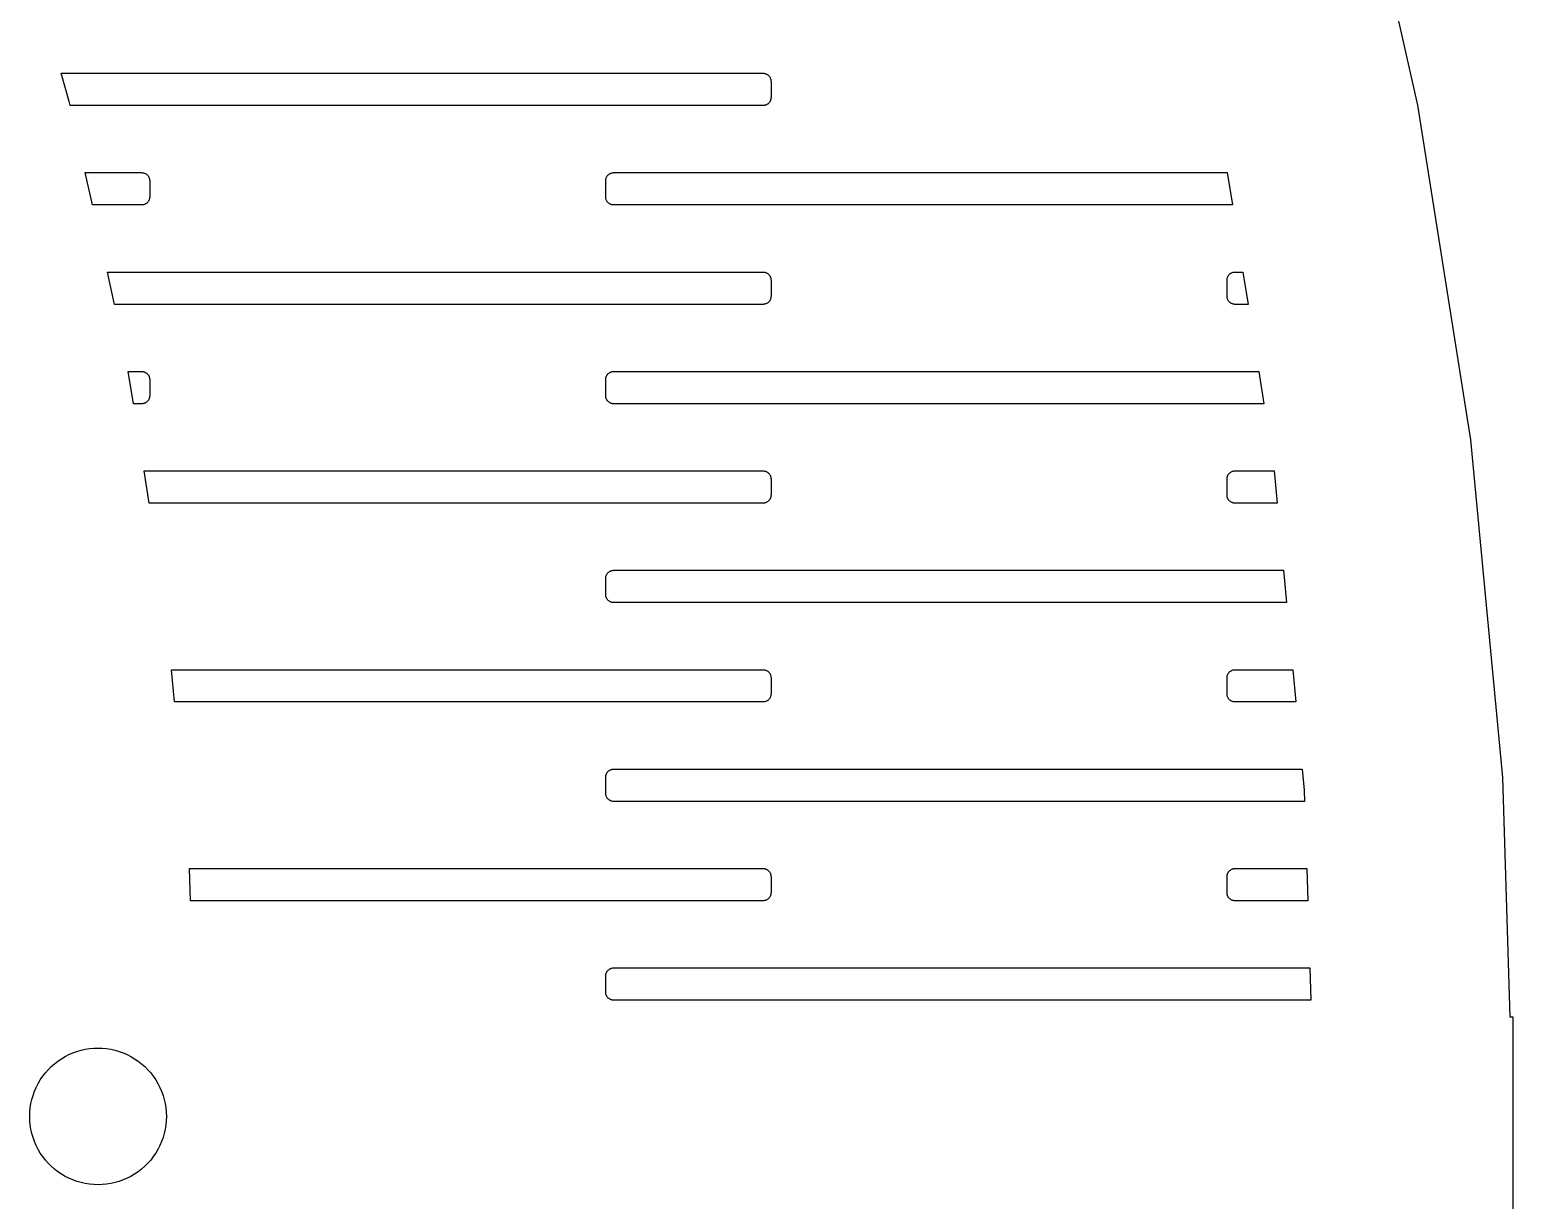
# Model space of a CAD drawing. Header units: metres. Extents: x -217 to 217, y -217 to 217.
# Drawn here: x 157.5 to 217.2, y -3.4 to 43.7 of the extents above; entities that cross this region are included whole.
import ezdxf

# ---------------------------------------------------------------- set-up
doc = ezdxf.new("R2010")
doc.units = ezdxf.units.M

msp = doc.modelspace()

# ---------------------------------------------------------------- linework, layer by layer
for p, q in [((213.35, 40.6987), (210.374, 54.0147)), ((159.088, 40.8468), (158.759, 41.9778)), ((158.759, 41.9778), (187.003, 41.9778)), ((187.003, 41.9778), (187.023, 41.9772)), ((187.023, 41.9772), (187.044, 41.9752)), ((187.044, 41.9752), (187.064, 41.972)), ((187.064, 41.972), (187.084, 41.9676)), ((187.084, 41.9676), (187.103, 41.9619)), ((187.103, 41.9619), (187.122, 41.955)), ((187.122, 41.955), (187.141, 41.9469)), ((187.141, 41.9469), (187.159, 41.9376)), ((187.159, 41.9376), (187.177, 41.9272)), ((187.177, 41.9272), (187.194, 41.9157)), ((187.194, 41.9157), (187.21, 41.9032)), ((187.21, 41.9032), (187.225, 41.8897)), ((187.225, 41.8897), (187.24, 41.8753)), ((187.24, 41.8753), (187.253, 41.86)), ((187.253, 41.86), (187.266, 41.8438)), ((187.266, 41.8438), (187.277, 41.8269)), ((187.277, 41.8269), (187.288, 41.8094)), ((187.288, 41.8094), (187.297, 41.7912)), ((187.297, 41.7912), (187.305, 41.7724)), ((187.305, 41.7724), (187.312, 41.7532)), ((187.312, 41.7532), (187.318, 41.7336)), ((187.318, 41.7336), (187.322, 41.7137)), ((187.322, 41.7137), (187.325, 41.6935)), ((187.325, 41.6935), (187.327, 41.6732)), ((187.327, 41.6732), (187.328, 41.6528)), ((187.328, 41.6528), (187.328, 41.0028)), ((159.126, 40.6778), (159.088, 40.8468)), ((187.003, 40.6778), (159.126, 40.6778)), ((187.023, 40.6784), (187.003, 40.6778)), ((187.044, 40.6804), (187.023, 40.6784)), ((187.064, 40.6835), (187.044, 40.6804)), ((187.084, 40.688), (187.064, 40.6835)), ((187.103, 40.6937), (187.084, 40.688)), ((187.122, 40.7006), (187.103, 40.6937)), ((187.141, 40.7087), (187.122, 40.7006)), ((187.159, 40.718), (187.141, 40.7087)), ((187.177, 40.7284), (187.159, 40.718)), ((187.194, 40.7399), (187.177, 40.7284)), ((187.21, 40.7524), (187.194, 40.7399)), ((187.225, 40.7659), (187.21, 40.7524)), ((187.24, 40.7803), (187.225, 40.7659)), ((187.253, 40.7956), (187.24, 40.7803)), ((187.266, 40.8118), (187.253, 40.7956)), ((187.277, 40.8286), (187.266, 40.8118)), ((187.288, 40.8462), (187.277, 40.8286)), ((187.297, 40.8644), (187.288, 40.8462)), ((187.305, 40.8831), (187.297, 40.8644)), ((187.312, 40.9024), (187.305, 40.8831)), ((187.318, 40.922), (187.312, 40.9024)), ((187.322, 40.9419), (187.318, 40.922)), ((187.325, 40.9621), (187.322, 40.9419)), ((187.327, 40.9824), (187.325, 40.9621)), ((187.328, 41.0028), (187.327, 40.9824)), ((215.485, 27.222), (213.35, 40.6987)), ((160.02, 36.6778), (159.729, 37.9778)), ((159.729, 37.9778), (162.003, 37.9778)), ((162.003, 37.9778), (162.023, 37.9772)), ((162.023, 37.9772), (162.044, 37.9752)), ((162.044, 37.9752), (162.064, 37.972)), ((162.064, 37.972), (162.084, 37.9676)), ((162.084, 37.9676), (162.103, 37.9619)), ((162.103, 37.9619), (162.122, 37.955)), ((162.122, 37.955), (162.141, 37.9469)), ((162.141, 37.9469), (162.159, 37.9376)), ((162.159, 37.9376), (162.177, 37.9272)), ((162.177, 37.9272), (162.194, 37.9157)), ((162.194, 37.9157), (162.21, 37.9032)), ((162.21, 37.9032), (162.225, 37.8897)), ((162.225, 37.8897), (162.24, 37.8753)), ((162.24, 37.8753), (162.253, 37.86)), ((162.253, 37.86), (162.266, 37.8438)), ((162.266, 37.8438), (162.277, 37.8269)), ((162.277, 37.8269), (162.288, 37.8094)), ((162.288, 37.8094), (162.297, 37.7912)), ((162.297, 37.7912), (162.305, 37.7724)), ((162.305, 37.7724), (162.312, 37.7532)), ((162.312, 37.7532), (162.318, 37.7336)), ((162.318, 37.7336), (162.322, 37.7137)), ((162.322, 37.7137), (162.325, 37.6935)), ((162.325, 37.6935), (162.327, 37.6732)), ((162.327, 37.6732), (162.328, 37.6528)), ((162.328, 37.6528), (162.328, 37.0028)), ((180.678, 37.6732), (180.68, 37.6935)), ((180.678, 37.6528), (180.678, 37.6732)), ((180.678, 37.0028), (180.678, 37.6528)), ((180.68, 37.6935), (180.684, 37.7137)), ((180.684, 37.7137), (180.688, 37.7336)), ((180.688, 37.7336), (180.694, 37.7532)), ((180.694, 37.7532), (180.701, 37.7724)), ((180.701, 37.7724), (180.709, 37.7912)), ((180.709, 37.7912), (180.718, 37.8094)), ((180.718, 37.8094), (180.728, 37.8269)), ((180.728, 37.8269), (180.74, 37.8438)), ((180.74, 37.8438), (180.752, 37.86)), ((180.752, 37.86), (180.766, 37.8753)), ((180.766, 37.8753), (180.78, 37.8897)), ((180.78, 37.8897), (180.796, 37.9032)), ((180.796, 37.9032), (180.812, 37.9157)), ((180.812, 37.9157), (180.829, 37.9272)), ((180.829, 37.9272), (180.846, 37.9376)), ((180.846, 37.9376), (180.864, 37.9469)), ((180.864, 37.9469), (180.883, 37.955)), ((180.883, 37.955), (180.902, 37.9619)), ((180.902, 37.9619), (180.922, 37.9676)), ((180.922, 37.9676), (180.942, 37.972)), ((180.942, 37.972), (180.962, 37.9752)), ((180.962, 37.9752), (180.982, 37.9772)), ((180.982, 37.9772), (181.003, 37.9778)), ((181.003, 37.9778), (205.685, 37.9778)), ((205.685, 37.9778), (205.891, 36.6778)), ((162.003, 36.6778), (160.02, 36.6778)), ((162.023, 36.6784), (162.003, 36.6778)), ((162.044, 36.6804), (162.023, 36.6784)), ((162.064, 36.6835), (162.044, 36.6804)), ((162.084, 36.688), (162.064, 36.6835)), ((162.103, 36.6937), (162.084, 36.688)), ((162.122, 36.7006), (162.103, 36.6937)), ((162.141, 36.7087), (162.122, 36.7006)), ((162.159, 36.718), (162.141, 36.7087)), ((162.177, 36.7284), (162.159, 36.718)), ((162.194, 36.7399), (162.177, 36.7284)), ((162.21, 36.7524), (162.194, 36.7399)), ((162.225, 36.7659), (162.21, 36.7524)), ((162.24, 36.7803), (162.225, 36.7659)), ((162.253, 36.7956), (162.24, 36.7803)), ((162.266, 36.8118), (162.253, 36.7956)), ((162.277, 36.8286), (162.266, 36.8118)), ((162.288, 36.8462), (162.277, 36.8286)), ((162.297, 36.8644), (162.288, 36.8462)), ((162.305, 36.8831), (162.297, 36.8644)), ((162.312, 36.9024), (162.305, 36.8831)), ((162.318, 36.922), (162.312, 36.9024)), ((162.322, 36.9419), (162.318, 36.922)), ((162.325, 36.9621), (162.322, 36.9419)), ((162.327, 36.9824), (162.325, 36.9621)), ((162.328, 37.0028), (162.327, 36.9824)), ((180.678, 36.9824), (180.678, 37.0028)), ((180.68, 36.9621), (180.678, 36.9824)), ((180.684, 36.9419), (180.68, 36.9621)), ((180.688, 36.922), (180.684, 36.9419)), ((180.694, 36.9024), (180.688, 36.922)), ((180.701, 36.8831), (180.694, 36.9024)), ((180.709, 36.8644), (180.701, 36.8831)), ((180.718, 36.8462), (180.709, 36.8644)), ((180.728, 36.8286), (180.718, 36.8462)), ((180.74, 36.8118), (180.728, 36.8286)), ((180.752, 36.7956), (180.74, 36.8118)), ((180.766, 36.7803), (180.752, 36.7956)), ((180.78, 36.7659), (180.766, 36.7803)), ((180.796, 36.7524), (180.78, 36.7659)), ((180.812, 36.7399), (180.796, 36.7524)), ((180.829, 36.7284), (180.812, 36.7399)), ((180.846, 36.718), (180.829, 36.7284)), ((180.864, 36.7087), (180.846, 36.718)), ((180.883, 36.7006), (180.864, 36.7087)), ((180.902, 36.6937), (180.883, 36.7006)), ((180.922, 36.688), (180.902, 36.6937)), ((180.942, 36.6835), (180.922, 36.688)), ((180.962, 36.6804), (180.942, 36.6835)), ((180.982, 36.6784), (180.962, 36.6804)), ((181.003, 36.6778), (180.982, 36.6784)), ((205.891, 36.6778), (181.003, 36.6778)), ((160.914, 32.6778), (160.623, 33.9778)), ((160.623, 33.9778), (187.003, 33.9778)), ((187.003, 33.9778), (187.023, 33.9772)), ((187.023, 33.9772), (187.044, 33.9752)), ((187.044, 33.9752), (187.064, 33.972)), ((187.064, 33.972), (187.084, 33.9676)), ((187.084, 33.9676), (187.103, 33.9619)), ((187.103, 33.9619), (187.122, 33.955)), ((187.122, 33.955), (187.141, 33.9469)), ((187.141, 33.9469), (187.159, 33.9376)), ((187.159, 33.9376), (187.177, 33.9272)), ((187.177, 33.9272), (187.194, 33.9157)), ((187.194, 33.9157), (187.21, 33.9032)), ((187.21, 33.9032), (187.225, 33.8897)), ((187.225, 33.8897), (187.24, 33.8753)), ((187.24, 33.8753), (187.253, 33.86)), ((187.253, 33.86), (187.266, 33.8438)), ((187.266, 33.8438), (187.277, 33.8269)), ((187.277, 33.8269), (187.288, 33.8094)), ((187.288, 33.8094), (187.297, 33.7912)), ((187.297, 33.7912), (187.305, 33.7724)), ((187.305, 33.7724), (187.312, 33.7532)), ((187.312, 33.7532), (187.318, 33.7336)), ((187.318, 33.7336), (187.322, 33.7137)), ((187.322, 33.7137), (187.325, 33.6935)), ((187.325, 33.6935), (187.327, 33.6732)), ((187.327, 33.6732), (187.328, 33.6528)), ((187.328, 33.6528), (187.328, 33.0028)), ((205.678, 33.6732), (205.68, 33.6935)), ((205.678, 33.6528), (205.678, 33.6732)), ((205.678, 33.0028), (205.678, 33.6528)), ((205.68, 33.6935), (205.684, 33.7137)), ((205.684, 33.7137), (205.688, 33.7336)), ((205.688, 33.7336), (205.694, 33.7532)), ((205.694, 33.7532), (205.701, 33.7724)), ((205.701, 33.7724), (205.709, 33.7912)), ((205.709, 33.7912), (205.718, 33.8094)), ((205.718, 33.8094), (205.728, 33.8269)), ((205.728, 33.8269), (205.74, 33.8438)), ((205.74, 33.8438), (205.752, 33.86)), ((205.752, 33.86), (205.766, 33.8753)), ((205.766, 33.8753), (205.78, 33.8897)), ((205.78, 33.8897), (205.796, 33.9032)), ((205.796, 33.9032), (205.812, 33.9157)), ((205.812, 33.9157), (205.829, 33.9272)), ((205.829, 33.9272), (205.846, 33.9376)), ((205.846, 33.9376), (205.864, 33.9469)), ((205.864, 33.9469), (205.883, 33.955)), ((205.883, 33.955), (205.902, 33.9619)), ((205.902, 33.9619), (205.922, 33.9676)), ((205.922, 33.9676), (205.942, 33.972)), ((205.942, 33.972), (205.962, 33.9752)), ((205.962, 33.9752), (205.982, 33.9772)), ((205.982, 33.9772), (206.003, 33.9778)), ((206.003, 33.9778), (206.319, 33.9778)), ((206.319, 33.9778), (206.525, 32.6778)), ((187.288, 32.8462), (187.277, 32.8286)), ((187.297, 32.8644), (187.288, 32.8462)), ((187.305, 32.8831), (187.297, 32.8644)), ((187.312, 32.9024), (187.305, 32.8831)), ((187.318, 32.922), (187.312, 32.9024)), ((187.322, 32.9419), (187.318, 32.922)), ((187.325, 32.9621), (187.322, 32.9419)), ((187.327, 32.9824), (187.325, 32.9621)), ((187.328, 33.0028), (187.327, 32.9824)), ((205.678, 32.9824), (205.678, 33.0028)), ((205.68, 32.9621), (205.678, 32.9824)), ((205.684, 32.9419), (205.68, 32.9621)), ((205.688, 32.922), (205.684, 32.9419)), ((205.694, 32.9024), (205.688, 32.922)), ((205.701, 32.8831), (205.694, 32.9024)), ((205.709, 32.8644), (205.701, 32.8831)), ((205.718, 32.8462), (205.709, 32.8644)), ((205.728, 32.8286), (205.718, 32.8462)), ((187.003, 32.6778), (160.914, 32.6778)), ((187.023, 32.6784), (187.003, 32.6778)), ((187.044, 32.6804), (187.023, 32.6784)), ((187.064, 32.6835), (187.044, 32.6804)), ((187.084, 32.688), (187.064, 32.6835)), ((187.103, 32.6937), (187.084, 32.688)), ((187.122, 32.7006), (187.103, 32.6937)), ((187.141, 32.7087), (187.122, 32.7006)), ((187.159, 32.718), (187.141, 32.7087)), ((187.177, 32.7284), (187.159, 32.718)), ((187.194, 32.7399), (187.177, 32.7284)), ((187.21, 32.7524), (187.194, 32.7399)), ((187.225, 32.7659), (187.21, 32.7524)), ((187.24, 32.7803), (187.225, 32.7659)), ((187.253, 32.7956), (187.24, 32.7803)), ((187.266, 32.8118), (187.253, 32.7956)), ((187.277, 32.8286), (187.266, 32.8118)), ((205.74, 32.8118), (205.728, 32.8286)), ((205.752, 32.7956), (205.74, 32.8118)), ((205.766, 32.7803), (205.752, 32.7956)), ((205.78, 32.7659), (205.766, 32.7803)), ((205.796, 32.7524), (205.78, 32.7659)), ((205.812, 32.7399), (205.796, 32.7524)), ((205.829, 32.7284), (205.812, 32.7399)), ((205.846, 32.718), (205.829, 32.7284)), ((205.864, 32.7087), (205.846, 32.718)), ((205.883, 32.7006), (205.864, 32.7087)), ((205.902, 32.6937), (205.883, 32.7006)), ((205.922, 32.688), (205.902, 32.6937)), ((205.942, 32.6835), (205.922, 32.688)), ((205.962, 32.6804), (205.942, 32.6835)), ((205.982, 32.6784), (205.962, 32.6804)), ((206.003, 32.6778), (205.982, 32.6784)), ((206.525, 32.6778), (206.003, 32.6778)), ((161.671, 28.6778), (161.465, 29.9778)), ((161.465, 29.9778), (162.003, 29.9778)), ((162.003, 29.9778), (162.023, 29.9771)), ((162.023, 29.9771), (162.044, 29.9752)), ((162.044, 29.9752), (162.064, 29.972)), ((162.064, 29.972), (162.084, 29.9676)), ((162.084, 29.9676), (162.103, 29.9619)), ((162.103, 29.9619), (162.122, 29.955)), ((162.122, 29.955), (162.141, 29.9469)), ((162.141, 29.9469), (162.159, 29.9376)), ((162.159, 29.9376), (162.177, 29.9272)), ((162.177, 29.9272), (162.194, 29.9157)), ((162.194, 29.9157), (162.21, 29.9032)), ((162.21, 29.9032), (162.225, 29.8897)), ((162.225, 29.8897), (162.24, 29.8753)), ((162.24, 29.8753), (162.253, 29.86)), ((162.253, 29.86), (162.266, 29.8438)), ((180.74, 29.8438), (180.752, 29.86)), ((180.752, 29.86), (180.766, 29.8753)), ((180.766, 29.8753), (180.78, 29.8897)), ((180.78, 29.8897), (180.796, 29.9032)), ((180.796, 29.9032), (180.812, 29.9157)), ((180.812, 29.9157), (180.829, 29.9272)), ((180.829, 29.9272), (180.846, 29.9376)), ((180.846, 29.9376), (180.864, 29.9469)), ((180.864, 29.9469), (180.883, 29.955)), ((180.883, 29.955), (180.902, 29.9619)), ((180.902, 29.9619), (180.922, 29.9676)), ((180.922, 29.9676), (180.942, 29.972)), ((180.942, 29.972), (180.962, 29.9752)), ((180.962, 29.9752), (180.982, 29.9771)), ((180.982, 29.9771), (181.003, 29.9778)), ((181.003, 29.9778), (206.952, 29.9778)), ((206.952, 29.9778), (207.158, 28.6778)), ((162.266, 29.8438), (162.277, 29.8269)), ((162.277, 29.8269), (162.288, 29.8094)), ((162.288, 29.8094), (162.297, 29.7912)), ((162.297, 29.7912), (162.305, 29.7724)), ((162.305, 29.7724), (162.312, 29.7532)), ((162.312, 29.7532), (162.318, 29.7336)), ((162.318, 29.7336), (162.322, 29.7137)), ((162.322, 29.7137), (162.325, 29.6935)), ((162.325, 29.6935), (162.327, 29.6732)), ((162.327, 29.6732), (162.328, 29.6528)), ((162.328, 29.6528), (162.328, 29.0028)), ((180.678, 29.6732), (180.68, 29.6935)), ((180.678, 29.6528), (180.678, 29.6732)), ((180.678, 29.0028), (180.678, 29.6528)), ((180.68, 29.6935), (180.684, 29.7137)), ((180.684, 29.7137), (180.688, 29.7336)), ((180.688, 29.7336), (180.694, 29.7532)), ((180.694, 29.7532), (180.701, 29.7724)), ((180.701, 29.7724), (180.709, 29.7912)), ((180.709, 29.7912), (180.718, 29.8094)), ((180.718, 29.8094), (180.728, 29.8269)), ((180.728, 29.8269), (180.74, 29.8438)), ((162.003, 28.6778), (161.671, 28.6778)), ((162.023, 28.6784), (162.003, 28.6778)), ((162.044, 28.6804), (162.023, 28.6784)), ((162.064, 28.6835), (162.044, 28.6804)), ((162.084, 28.688), (162.064, 28.6835)), ((162.103, 28.6937), (162.084, 28.688)), ((162.122, 28.7006), (162.103, 28.6937)), ((162.141, 28.7087), (162.122, 28.7006)), ((162.159, 28.718), (162.141, 28.7087)), ((162.177, 28.7284), (162.159, 28.718)), ((162.194, 28.7399), (162.177, 28.7284)), ((162.21, 28.7524), (162.194, 28.7399)), ((162.225, 28.7659), (162.21, 28.7524)), ((162.24, 28.7803), (162.225, 28.7659)), ((162.253, 28.7956), (162.24, 28.7803)), ((162.266, 28.8118), (162.253, 28.7956)), ((162.277, 28.8286), (162.266, 28.8118)), ((162.288, 28.8462), (162.277, 28.8286)), ((162.297, 28.8644), (162.288, 28.8462)), ((162.305, 28.8831), (162.297, 28.8644)), ((162.312, 28.9024), (162.305, 28.8831)), ((162.318, 28.922), (162.312, 28.9024)), ((162.322, 28.9419), (162.318, 28.922)), ((162.325, 28.9621), (162.322, 28.9419)), ((162.327, 28.9824), (162.325, 28.9621)), ((162.328, 29.0028), (162.327, 28.9824)), ((180.678, 28.9824), (180.678, 29.0028)), ((180.68, 28.9621), (180.678, 28.9824)), ((180.684, 28.9419), (180.68, 28.9621)), ((180.688, 28.922), (180.684, 28.9419)), ((180.694, 28.9024), (180.688, 28.922)), ((180.701, 28.8831), (180.694, 28.9024)), ((180.709, 28.8644), (180.701, 28.8831)), ((180.718, 28.8462), (180.709, 28.8644)), ((180.728, 28.8286), (180.718, 28.8462)), ((180.74, 28.8118), (180.728, 28.8286)), ((180.752, 28.7956), (180.74, 28.8118)), ((180.766, 28.7803), (180.752, 28.7956)), ((180.78, 28.7659), (180.766, 28.7803)), ((180.796, 28.7524), (180.78, 28.7659)), ((180.812, 28.7399), (180.796, 28.7524)), ((180.829, 28.7284), (180.812, 28.7399)), ((180.846, 28.718), (180.829, 28.7284)), ((180.864, 28.7087), (180.846, 28.718)), ((180.883, 28.7006), (180.864, 28.7087)), ((180.902, 28.6937), (180.883, 28.7006)), ((180.922, 28.688), (180.902, 28.6937)), ((180.942, 28.6835), (180.922, 28.688)), ((180.962, 28.6804), (180.942, 28.6835)), ((180.982, 28.6784), (180.962, 28.6804)), ((181.003, 28.6778), (180.982, 28.6784)), ((207.158, 28.6778), (181.003, 28.6778)), ((216.769, 13.6379), (215.485, 27.222)), ((162.305, 24.6778), (162.099, 25.9778)), ((162.099, 25.9778), (187.003, 25.9778)), ((187.003, 25.9778), (187.023, 25.9771)), ((187.023, 25.9771), (187.044, 25.9752)), ((187.044, 25.9752), (187.064, 25.972)), ((187.064, 25.972), (187.084, 25.9676)), ((187.084, 25.9676), (187.103, 25.9619)), ((187.103, 25.9619), (187.122, 25.955)), ((187.122, 25.955), (187.141, 25.9469)), ((187.141, 25.9469), (187.159, 25.9376)), ((187.159, 25.9376), (187.177, 25.9272)), ((187.177, 25.9272), (187.194, 25.9157)), ((187.194, 25.9157), (187.21, 25.9032)), ((187.21, 25.9032), (187.225, 25.8897)), ((187.225, 25.8897), (187.24, 25.8753)), ((187.24, 25.8753), (187.253, 25.86)), ((187.253, 25.86), (187.266, 25.8438)), ((187.266, 25.8438), (187.277, 25.8269)), ((187.277, 25.8269), (187.288, 25.8094)), ((187.288, 25.8094), (187.297, 25.7912)), ((187.297, 25.7912), (187.305, 25.7724)), ((187.305, 25.7724), (187.312, 25.7532)), ((187.312, 25.7532), (187.318, 25.7336)), ((187.318, 25.7336), (187.322, 25.7137)), ((187.322, 25.7137), (187.325, 25.6935)), ((187.325, 25.6935), (187.327, 25.6732)), ((187.327, 25.6732), (187.328, 25.6528)), ((205.678, 25.6732), (205.68, 25.6935)), ((205.678, 25.6528), (205.678, 25.6732)), ((205.68, 25.6935), (205.684, 25.7137)), ((205.684, 25.7137), (205.688, 25.7336)), ((205.688, 25.7336), (205.694, 25.7532)), ((205.694, 25.7532), (205.701, 25.7724)), ((205.701, 25.7724), (205.709, 25.7912)), ((205.709, 25.7912), (205.718, 25.8094)), ((205.718, 25.8094), (205.728, 25.8269)), ((205.728, 25.8269), (205.74, 25.8438)), ((205.74, 25.8438), (205.752, 25.86)), ((205.752, 25.86), (205.766, 25.8753)), ((205.766, 25.8753), (205.78, 25.8897)), ((205.78, 25.8897), (205.796, 25.9032)), ((205.796, 25.9032), (205.812, 25.9157)), ((205.812, 25.9157), (205.829, 25.9272)), ((205.829, 25.9272), (205.846, 25.9376)), ((205.846, 25.9376), (205.864, 25.9469)), ((205.864, 25.9469), (205.883, 25.955)), ((205.883, 25.955), (205.902, 25.9619)), ((205.902, 25.9619), (205.922, 25.9676)), ((205.922, 25.9676), (205.942, 25.972)), ((205.942, 25.972), (205.962, 25.9752)), ((205.962, 25.9752), (205.982, 25.9771)), ((205.982, 25.9771), (206.003, 25.9778)), ((206.003, 25.9778), (207.57, 25.9778)), ((207.57, 25.9778), (207.693, 24.6778)), ((187.328, 25.6528), (187.328, 25.0028)), ((205.678, 25.0028), (205.678, 25.6528)), ((187.003, 24.6778), (162.305, 24.6778)), ((187.023, 24.6784), (187.003, 24.6778)), ((187.044, 24.6804), (187.023, 24.6784)), ((187.064, 24.6835), (187.044, 24.6804)), ((187.084, 24.688), (187.064, 24.6835)), ((187.103, 24.6937), (187.084, 24.688)), ((187.122, 24.7006), (187.103, 24.6937)), ((187.141, 24.7087), (187.122, 24.7006)), ((187.159, 24.718), (187.141, 24.7087)), ((187.177, 24.7284), (187.159, 24.718)), ((187.194, 24.7399), (187.177, 24.7284)), ((187.21, 24.7524), (187.194, 24.7399)), ((187.225, 24.7659), (187.21, 24.7524)), ((187.24, 24.7803), (187.225, 24.7659)), ((187.253, 24.7956), (187.24, 24.7803)), ((187.266, 24.8118), (187.253, 24.7956)), ((187.277, 24.8286), (187.266, 24.8118)), ((187.288, 24.8462), (187.277, 24.8286)), ((187.297, 24.8644), (187.288, 24.8462)), ((187.305, 24.8831), (187.297, 24.8644)), ((187.312, 24.9024), (187.305, 24.8831)), ((187.318, 24.922), (187.312, 24.9024)), ((187.322, 24.9419), (187.318, 24.922)), ((187.325, 24.9621), (187.322, 24.9419)), ((187.327, 24.9824), (187.325, 24.9621)), ((187.328, 25.0028), (187.327, 24.9824)), ((205.678, 24.9824), (205.678, 25.0028)), ((205.68, 24.9621), (205.678, 24.9824)), ((205.684, 24.9419), (205.68, 24.9621)), ((205.688, 24.922), (205.684, 24.9419)), ((205.694, 24.9024), (205.688, 24.922)), ((205.701, 24.8831), (205.694, 24.9024)), ((205.709, 24.8644), (205.701, 24.8831)), ((205.718, 24.8462), (205.709, 24.8644)), ((205.728, 24.8286), (205.718, 24.8462)), ((205.74, 24.8118), (205.728, 24.8286)), ((205.752, 24.7956), (205.74, 24.8118)), ((205.766, 24.7803), (205.752, 24.7956)), ((205.78, 24.7659), (205.766, 24.7803)), ((205.796, 24.7524), (205.78, 24.7659)), ((205.812, 24.7399), (205.796, 24.7524)), ((205.829, 24.7284), (205.812, 24.7399)), ((205.846, 24.718), (205.829, 24.7284)), ((205.864, 24.7087), (205.846, 24.718)), ((205.883, 24.7006), (205.864, 24.7087)), ((205.902, 24.6937), (205.883, 24.7006)), ((205.922, 24.688), (205.902, 24.6937)), ((205.942, 24.6835), (205.922, 24.688)), ((205.962, 24.6804), (205.942, 24.6835)), ((205.982, 24.6784), (205.962, 24.6804)), ((206.003, 24.6778), (205.982, 24.6784)), ((207.693, 24.6778), (206.003, 24.6778)), ((180.678, 21.6732), (180.68, 21.6935)), ((180.678, 21.6528), (180.678, 21.6732)), ((180.678, 21.0028), (180.678, 21.6528)), ((180.68, 21.6935), (180.684, 21.7137)), ((180.684, 21.7137), (180.688, 21.7336)), ((180.688, 21.7336), (180.694, 21.7532)), ((180.694, 21.7532), (180.701, 21.7724)), ((180.701, 21.7724), (180.709, 21.7912)), ((180.709, 21.7912), (180.718, 21.8094)), ((180.718, 21.8094), (180.728, 21.8269)), ((180.728, 21.8269), (180.74, 21.8438)), ((180.74, 21.8438), (180.752, 21.86)), ((180.752, 21.86), (180.766, 21.8753)), ((180.766, 21.8753), (180.78, 21.8897)), ((180.78, 21.8897), (180.796, 21.9032)), ((180.796, 21.9032), (180.812, 21.9157)), ((180.812, 21.9157), (180.829, 21.9272)), ((180.829, 21.9272), (180.846, 21.9376)), ((180.846, 21.9376), (180.864, 21.9469)), ((180.864, 21.9469), (180.883, 21.955)), ((180.883, 21.955), (180.902, 21.9619)), ((180.902, 21.9619), (180.922, 21.9676)), ((180.922, 21.9676), (180.942, 21.972)), ((180.942, 21.972), (180.962, 21.9752)), ((180.962, 21.9752), (180.982, 21.9771)), ((180.982, 21.9771), (181.003, 21.9778)), ((181.003, 21.9778), (207.949, 21.9778)), ((207.949, 21.9778), (208.071, 20.6778)), ((180.678, 20.9824), (180.678, 21.0028)), ((180.68, 20.9621), (180.678, 20.9824)), ((180.684, 20.9419), (180.68, 20.9621)), ((180.688, 20.922), (180.684, 20.9419)), ((180.694, 20.9024), (180.688, 20.922)), ((180.701, 20.8831), (180.694, 20.9024)), ((180.709, 20.8644), (180.701, 20.8831)), ((180.718, 20.8462), (180.709, 20.8644)), ((180.728, 20.8286), (180.718, 20.8462)), ((180.74, 20.8118), (180.728, 20.8286)), ((180.752, 20.7956), (180.74, 20.8118)), ((180.766, 20.7803), (180.752, 20.7956)), ((180.78, 20.7659), (180.766, 20.7803)), ((180.796, 20.7524), (180.78, 20.7659)), ((180.812, 20.7399), (180.796, 20.7524)), ((180.829, 20.7284), (180.812, 20.7399)), ((180.846, 20.718), (180.829, 20.7284)), ((180.864, 20.7087), (180.846, 20.718)), ((180.883, 20.7006), (180.864, 20.7087)), ((180.902, 20.6937), (180.883, 20.7006)), ((180.922, 20.688), (180.902, 20.6937)), ((180.942, 20.6835), (180.922, 20.688)), ((180.962, 20.6804), (180.942, 20.6835)), ((180.982, 20.6784), (180.962, 20.6804)), ((181.003, 20.6778), (180.982, 20.6784)), ((208.071, 20.6778), (181.003, 20.6778)), ((163.322, 16.6778), (163.199, 17.9778)), ((163.199, 17.9778), (187.003, 17.9778)), ((187.003, 17.9778), (187.023, 17.9771)), ((187.023, 17.9771), (187.044, 17.9752)), ((187.044, 17.9752), (187.064, 17.972)), ((187.064, 17.972), (187.084, 17.9676)), ((187.084, 17.9676), (187.103, 17.9619)), ((187.103, 17.9619), (187.122, 17.955)), ((187.122, 17.955), (187.141, 17.9469)), ((187.141, 17.9469), (187.159, 17.9376)), ((187.159, 17.9376), (187.177, 17.9272)), ((187.177, 17.9272), (187.194, 17.9157)), ((187.194, 17.9157), (187.21, 17.9032)), ((205.796, 17.9032), (205.812, 17.9157)), ((205.812, 17.9157), (205.829, 17.9272)), ((205.829, 17.9272), (205.846, 17.9376)), ((205.846, 17.9376), (205.864, 17.9469)), ((205.864, 17.9469), (205.883, 17.955)), ((205.883, 17.955), (205.902, 17.9619)), ((205.902, 17.9619), (205.922, 17.9676)), ((205.922, 17.9676), (205.942, 17.972)), ((205.942, 17.972), (205.962, 17.9752)), ((205.962, 17.9752), (205.982, 17.9771)), ((205.982, 17.9771), (206.003, 17.9778)), ((206.003, 17.9778), (208.327, 17.9778)), ((208.327, 17.9778), (208.45, 16.6778)), ((187.21, 17.9032), (187.225, 17.8897)), ((187.225, 17.8897), (187.24, 17.8753)), ((187.24, 17.8753), (187.253, 17.86)), ((187.253, 17.86), (187.266, 17.8438)), ((187.266, 17.8438), (187.277, 17.8269)), ((187.277, 17.8269), (187.288, 17.8094)), ((187.288, 17.8094), (187.297, 17.7912)), ((187.297, 17.7912), (187.305, 17.7724)), ((187.305, 17.7724), (187.312, 17.7532)), ((187.312, 17.7532), (187.318, 17.7336)), ((187.318, 17.7336), (187.322, 17.7137)), ((187.322, 17.7137), (187.325, 17.6935)), ((187.325, 17.6935), (187.327, 17.6732)), ((187.327, 17.6732), (187.328, 17.6528)), ((187.328, 17.6528), (187.328, 17.0028)), ((205.678, 17.6732), (205.68, 17.6935)), ((205.678, 17.6528), (205.678, 17.6732)), ((205.678, 17.0028), (205.678, 17.6528)), ((205.68, 17.6935), (205.684, 17.7137)), ((205.684, 17.7137), (205.688, 17.7336)), ((205.688, 17.7336), (205.694, 17.7532)), ((205.694, 17.7532), (205.701, 17.7724)), ((205.701, 17.7724), (205.709, 17.7912)), ((205.709, 17.7912), (205.718, 17.8094)), ((205.718, 17.8094), (205.728, 17.8269)), ((205.728, 17.8269), (205.74, 17.8438)), ((205.74, 17.8438), (205.752, 17.86)), ((205.752, 17.86), (205.766, 17.8753)), ((205.766, 17.8753), (205.78, 17.8897)), ((205.78, 17.8897), (205.796, 17.9032)), ((187.159, 16.718), (187.141, 16.7087)), ((187.177, 16.7284), (187.159, 16.718)), ((187.194, 16.7399), (187.177, 16.7284)), ((187.21, 16.7524), (187.194, 16.7399)), ((187.225, 16.7659), (187.21, 16.7524)), ((187.24, 16.7803), (187.225, 16.7659)), ((187.253, 16.7956), (187.24, 16.7803)), ((187.266, 16.8118), (187.253, 16.7956)), ((187.277, 16.8286), (187.266, 16.8118)), ((187.288, 16.8462), (187.277, 16.8286)), ((187.297, 16.8644), (187.288, 16.8462)), ((187.305, 16.8831), (187.297, 16.8644)), ((187.312, 16.9024), (187.305, 16.8831)), ((187.318, 16.922), (187.312, 16.9024)), ((187.322, 16.9419), (187.318, 16.922)), ((187.325, 16.9621), (187.322, 16.9419)), ((187.327, 16.9824), (187.325, 16.9621)), ((187.328, 17.0028), (187.327, 16.9824)), ((205.678, 16.9824), (205.678, 17.0028)), ((205.68, 16.9621), (205.678, 16.9824)), ((205.684, 16.9419), (205.68, 16.9621)), ((205.688, 16.922), (205.684, 16.9419)), ((205.694, 16.9024), (205.688, 16.922)), ((205.701, 16.8831), (205.694, 16.9024)), ((205.709, 16.8644), (205.701, 16.8831)), ((205.718, 16.8462), (205.709, 16.8644)), ((205.728, 16.8286), (205.718, 16.8462)), ((205.74, 16.8118), (205.728, 16.8286)), ((205.752, 16.7956), (205.74, 16.8118)), ((205.766, 16.7803), (205.752, 16.7956)), ((205.78, 16.7659), (205.766, 16.7803)), ((205.796, 16.7524), (205.78, 16.7659)), ((205.812, 16.7399), (205.796, 16.7524)), ((205.829, 16.7284), (205.812, 16.7399)), ((205.846, 16.718), (205.829, 16.7284)), ((205.864, 16.7087), (205.846, 16.718)), ((187.003, 16.6778), (163.322, 16.6778)), ((187.023, 16.6784), (187.003, 16.6778)), ((187.044, 16.6804), (187.023, 16.6784)), ((187.064, 16.6835), (187.044, 16.6804)), ((187.084, 16.688), (187.064, 16.6835)), ((187.103, 16.6937), (187.084, 16.688)), ((187.122, 16.7006), (187.103, 16.6937)), ((187.141, 16.7087), (187.122, 16.7006)), ((205.883, 16.7006), (205.864, 16.7087)), ((205.902, 16.6937), (205.883, 16.7006)), ((205.922, 16.688), (205.902, 16.6937)), ((205.942, 16.6835), (205.922, 16.688)), ((205.962, 16.6804), (205.942, 16.6835)), ((205.982, 16.6784), (205.962, 16.6804)), ((206.003, 16.6778), (205.982, 16.6784)), ((208.45, 16.6778), (206.003, 16.6778)), ((180.684, 13.7137), (180.688, 13.7336)), ((180.688, 13.7336), (180.694, 13.7532)), ((180.694, 13.7532), (180.701, 13.7724)), ((180.701, 13.7724), (180.709, 13.7912)), ((180.709, 13.7912), (180.718, 13.8094)), ((180.718, 13.8094), (180.728, 13.8269)), ((180.728, 13.8269), (180.74, 13.8438)), ((180.74, 13.8438), (180.752, 13.86)), ((180.752, 13.86), (180.766, 13.8753)), ((180.766, 13.8753), (180.78, 13.8897)), ((180.78, 13.8897), (180.796, 13.9032)), ((180.796, 13.9032), (180.812, 13.9157)), ((180.812, 13.9157), (180.829, 13.9272)), ((180.829, 13.9272), (180.846, 13.9376)), ((180.846, 13.9376), (180.864, 13.9469)), ((180.864, 13.9469), (180.883, 13.955)), ((180.883, 13.955), (180.902, 13.9619)), ((180.902, 13.9619), (180.922, 13.9676)), ((180.922, 13.9676), (180.942, 13.972)), ((180.942, 13.972), (180.962, 13.9752)), ((180.962, 13.9752), (180.982, 13.9771)), ((180.982, 13.9771), (181.003, 13.9778)), ((181.003, 13.9778), (208.705, 13.9778)), ((208.705, 13.9778), (208.784, 13.1356)), ((180.678, 13.6732), (180.68, 13.6935)), ((180.678, 13.6528), (180.678, 13.6732)), ((180.678, 13.0028), (180.678, 13.6528)), ((180.68, 13.6935), (180.684, 13.7137)), ((208.784, 13.1356), (208.799, 12.6778)), ((217.072, 4), (216.769, 13.6379)), ((180.678, 12.9824), (180.678, 13.0028)), ((180.68, 12.9621), (180.678, 12.9824)), ((180.684, 12.9419), (180.68, 12.9621)), ((180.688, 12.922), (180.684, 12.9419)), ((180.694, 12.9024), (180.688, 12.922)), ((180.701, 12.8831), (180.694, 12.9024)), ((180.709, 12.8644), (180.701, 12.8831)), ((180.718, 12.8462), (180.709, 12.8644)), ((180.728, 12.8286), (180.718, 12.8462)), ((180.74, 12.8118), (180.728, 12.8286)), ((180.752, 12.7956), (180.74, 12.8118)), ((180.766, 12.7803), (180.752, 12.7956)), ((180.78, 12.7659), (180.766, 12.7803)), ((180.796, 12.7524), (180.78, 12.7659)), ((180.812, 12.7399), (180.796, 12.7524)), ((180.829, 12.7284), (180.812, 12.7399)), ((180.846, 12.718), (180.829, 12.7284)), ((180.864, 12.7087), (180.846, 12.718)), ((180.883, 12.7006), (180.864, 12.7087)), ((180.902, 12.6937), (180.883, 12.7006)), ((180.922, 12.688), (180.902, 12.6937)), ((180.942, 12.6835), (180.922, 12.688)), ((180.962, 12.6804), (180.942, 12.6835)), ((180.982, 12.6784), (180.962, 12.6804)), ((181.003, 12.6778), (180.982, 12.6784)), ((208.799, 12.6778), (181.003, 12.6778)), ((163.975, 8.6778), (163.934, 9.97778)), ((163.934, 9.97778), (187.003, 9.97778)), ((187.003, 9.97778), (187.023, 9.97714)), ((187.023, 9.97714), (187.044, 9.97522)), ((187.044, 9.97522), (187.064, 9.97203)), ((187.064, 9.97203), (187.084, 9.96758)), ((187.084, 9.96758), (187.103, 9.96188)), ((187.103, 9.96188), (187.122, 9.95497)), ((187.122, 9.95497), (187.141, 9.94685)), ((187.141, 9.94685), (187.159, 9.93759)), ((187.159, 9.93759), (187.177, 9.9272)), ((187.177, 9.9272), (187.194, 9.91573)), ((187.194, 9.91573), (187.21, 9.90321)), ((187.21, 9.90321), (187.225, 9.88971)), ((187.225, 9.88971), (187.24, 9.87527)), ((187.24, 9.87527), (187.253, 9.85995)), ((187.253, 9.85995), (187.266, 9.84383)), ((187.266, 9.84383), (187.277, 9.82693)), ((187.277, 9.82693), (187.288, 9.80936)), ((187.288, 9.80936), (187.297, 9.79117)), ((187.297, 9.79117), (187.305, 9.77243)), ((187.305, 9.77243), (187.312, 9.75322)), ((187.312, 9.75322), (187.318, 9.73361)), ((187.318, 9.73361), (187.322, 9.71368)), ((187.322, 9.71368), (187.325, 9.69353)), ((187.325, 9.69353), (187.327, 9.6732)), ((187.327, 9.6732), (187.328, 9.65279)), ((187.328, 9.65279), (187.328, 9.00279)), ((205.678, 9.6732), (205.68, 9.69353)), ((205.678, 9.65279), (205.678, 9.6732)), ((205.678, 9.00279), (205.678, 9.65279)), ((205.68, 9.69353), (205.684, 9.71368)), ((205.684, 9.71368), (205.688, 9.73361)), ((205.688, 9.73361), (205.694, 9.75322)), ((205.694, 9.75322), (205.701, 9.77243)), ((205.701, 9.77243), (205.709, 9.79117)), ((205.709, 9.79117), (205.718, 9.80936)), ((205.718, 9.80936), (205.728, 9.82693)), ((205.728, 9.82693), (205.74, 9.84383)), ((205.74, 9.84383), (205.752, 9.85995)), ((205.752, 9.85995), (205.766, 9.87527)), ((205.766, 9.87527), (205.78, 9.88971)), ((205.78, 9.88971), (205.796, 9.90321)), ((205.796, 9.90321), (205.812, 9.91573)), ((205.812, 9.91573), (205.829, 9.9272)), ((205.829, 9.9272), (205.846, 9.93759)), ((205.846, 9.93759), (205.864, 9.94685)), ((205.864, 9.94685), (205.883, 9.95497)), ((205.883, 9.95497), (205.902, 9.96188)), ((205.902, 9.96188), (205.922, 9.96758)), ((205.922, 9.96758), (205.942, 9.97203)), ((205.942, 9.97203), (205.962, 9.97522)), ((205.962, 9.97522), (205.982, 9.97714)), ((205.982, 9.97714), (206.003, 9.97778)), ((206.003, 9.97778), (208.884, 9.97778)), ((208.884, 9.97778), (208.924, 8.6778)), ((187.325, 8.96205), (187.322, 8.94189)), ((187.327, 8.98239), (187.325, 8.96205)), ((187.328, 9.00279), (187.327, 8.98239)), ((205.678, 8.98239), (205.678, 9.00279)), ((205.68, 8.96205), (205.678, 8.98239)), ((205.684, 8.94189), (205.68, 8.96205)), ((187.003, 8.6778), (163.975, 8.6778)), ((187.023, 8.67844), (187.003, 8.6778)), ((187.044, 8.68036), (187.023, 8.67844)), ((187.064, 8.68355), (187.044, 8.68036)), ((187.084, 8.688), (187.064, 8.68355)), ((187.103, 8.6937), (187.084, 8.688)), ((187.122, 8.70061), (187.103, 8.6937)), ((187.141, 8.70872), (187.122, 8.70061)), ((187.159, 8.71799), (187.141, 8.70872)), ((187.177, 8.72838), (187.159, 8.71799)), ((187.194, 8.73987), (187.177, 8.72838)), ((187.21, 8.75238), (187.194, 8.73987)), ((187.225, 8.76587), (187.21, 8.75238)), ((187.24, 8.78032), (187.225, 8.76587)), ((187.253, 8.79562), (187.24, 8.78032)), ((187.266, 8.81177), (187.253, 8.79562)), ((187.277, 8.82864), (187.266, 8.81177)), ((187.288, 8.84622), (187.277, 8.82864)), ((187.297, 8.86441), (187.288, 8.84622)), ((187.305, 8.88315), (187.297, 8.86441)), ((187.312, 8.90236), (187.305, 8.88315)), ((187.318, 8.92197), (187.312, 8.90236)), ((187.322, 8.94189), (187.318, 8.92197)), ((205.688, 8.92197), (205.684, 8.94189)), ((205.694, 8.90236), (205.688, 8.92197)), ((205.701, 8.88315), (205.694, 8.90236)), ((205.709, 8.86441), (205.701, 8.88315)), ((205.718, 8.84622), (205.709, 8.86441)), ((205.728, 8.82864), (205.718, 8.84622)), ((205.74, 8.81177), (205.728, 8.82864)), ((205.752, 8.79562), (205.74, 8.81177)), ((205.766, 8.78032), (205.752, 8.79562)), ((205.78, 8.76587), (205.766, 8.78032)), ((205.796, 8.75238), (205.78, 8.76587)), ((205.812, 8.73987), (205.796, 8.75238)), ((205.829, 8.72838), (205.812, 8.73987)), ((205.846, 8.71799), (205.829, 8.72838)), ((205.864, 8.70872), (205.846, 8.71799)), ((205.883, 8.70061), (205.864, 8.70872)), ((205.902, 8.6937), (205.883, 8.70061)), ((205.922, 8.688), (205.902, 8.6937)), ((205.942, 8.68355), (205.922, 8.688)), ((205.962, 8.68036), (205.942, 8.68355)), ((205.982, 8.67844), (205.962, 8.68036)), ((206.003, 8.6778), (205.982, 8.67844)), ((208.924, 8.6778), (206.003, 8.6778)), ((180.922, 5.96758), (180.942, 5.97203)), ((180.942, 5.97203), (180.962, 5.97522)), ((180.962, 5.97522), (180.982, 5.97714)), ((180.982, 5.97714), (181.003, 5.97778)), ((181.003, 5.97778), (209.009, 5.97778)), ((209.009, 5.97778), (209.05, 4.6778)), ((180.678, 5.6732), (180.68, 5.69353)), ((180.678, 5.65279), (180.678, 5.6732)), ((180.678, 5.00279), (180.678, 5.65279)), ((180.68, 5.69353), (180.684, 5.71368)), ((180.684, 5.71368), (180.688, 5.73361)), ((180.688, 5.73361), (180.694, 5.75322)), ((180.694, 5.75322), (180.701, 5.77243)), ((180.701, 5.77243), (180.709, 5.79117)), ((180.709, 5.79117), (180.718, 5.80936)), ((180.718, 5.80936), (180.728, 5.82693)), ((180.728, 5.82693), (180.74, 5.84383)), ((180.74, 5.84383), (180.752, 5.85995)), ((180.752, 5.85995), (180.766, 5.87527)), ((180.766, 5.87527), (180.78, 5.88971)), ((180.78, 5.88971), (180.796, 5.90321)), ((180.796, 5.90321), (180.812, 5.91573)), ((180.812, 5.91573), (180.829, 5.9272)), ((180.829, 5.9272), (180.846, 5.93759)), ((180.846, 5.93759), (180.864, 5.94685)), ((180.864, 5.94685), (180.883, 5.95497)), ((180.883, 5.95497), (180.902, 5.96188)), ((180.902, 5.96188), (180.922, 5.96758)), ((180.678, 4.98239), (180.678, 5.00279)), ((180.68, 4.96205), (180.678, 4.98239)), ((180.684, 4.94189), (180.68, 4.96205)), ((180.688, 4.92197), (180.684, 4.94189)), ((180.694, 4.90236), (180.688, 4.92197)), ((180.701, 4.88315), (180.694, 4.90236)), ((180.709, 4.86441), (180.701, 4.88315)), ((180.718, 4.84622), (180.709, 4.86441)), ((180.728, 4.82864), (180.718, 4.84622)), ((180.74, 4.81177), (180.728, 4.82864)), ((180.752, 4.79562), (180.74, 4.81177)), ((180.766, 4.78032), (180.752, 4.79562)), ((180.78, 4.76587), (180.766, 4.78032)), ((180.796, 4.75238), (180.78, 4.76587)), ((180.812, 4.73987), (180.796, 4.75238)), ((180.829, 4.72838), (180.812, 4.73987)), ((180.846, 4.71799), (180.829, 4.72838)), ((180.864, 4.70872), (180.846, 4.71799)), ((180.883, 4.70061), (180.864, 4.70872)), ((180.902, 4.6937), (180.883, 4.70061)), ((180.922, 4.688), (180.902, 4.6937)), ((180.942, 4.68355), (180.922, 4.688)), ((180.962, 4.68036), (180.942, 4.68355)), ((180.982, 4.67844), (180.962, 4.68036)), ((181.003, 4.6778), (180.982, 4.67844)), ((209.05, 4.6778), (181.003, 4.6778)), ((217.197, 4), (217.072, 4)), ((217.197, -4), (217.197, 4)), ((158.774, 2.3219), (158.923, 2.40984)), ((158.923, 2.40984), (159.077, 2.48827)), ((159.077, 2.48827), (159.236, 2.55688)), ((159.236, 2.55688), (159.398, 2.6154)), ((159.398, 2.6154), (159.564, 2.66359)), ((159.564, 2.66359), (159.733, 2.70128)), ((159.733, 2.70128), (159.903, 2.7283)), ((159.903, 2.7283), (160.075, 2.74457)), ((160.075, 2.74457), (160.248, 2.75)), ((160.248, 2.75), (160.421, 2.74457)), ((160.421, 2.74457), (160.593, 2.7283)), ((160.593, 2.7283), (160.763, 2.70128)), ((160.763, 2.70128), (160.932, 2.66359)), ((160.932, 2.66359), (161.098, 2.6154)), ((161.098, 2.6154), (161.26, 2.55688)), ((161.26, 2.55688), (161.419, 2.48827)), ((161.419, 2.48827), (161.573, 2.40984)), ((161.573, 2.40984), (161.721, 2.3219)), ((158.129, 1.75291), (158.243, 1.88249)), ((158.243, 1.88249), (158.365, 2.00465)), ((158.365, 2.00465), (158.495, 2.1189)), ((158.495, 2.1189), (158.631, 2.22479)), ((158.631, 2.22479), (158.774, 2.3219)), ((161.721, 2.3219), (161.864, 2.22479)), ((161.864, 2.22479), (162.001, 2.1189)), ((162.001, 2.1189), (162.13, 2.00465)), ((162.13, 2.00465), (162.253, 1.88249)), ((162.253, 1.88249), (162.367, 1.75291)), ((157.76, 1.17088), (157.838, 1.32481)), ((157.838, 1.32481), (157.926, 1.47351)), ((157.926, 1.47351), (158.023, 1.61641)), ((158.023, 1.61641), (158.129, 1.75291)), ((162.367, 1.75291), (162.473, 1.61641)), ((162.473, 1.61641), (162.57, 1.47351)), ((162.57, 1.47351), (162.658, 1.32481)), ((162.658, 1.32481), (162.736, 1.17088)), ((157.547, 0.51529), (157.584, 0.68388)), ((157.584, 0.68388), (157.632, 0.84979)), ((157.632, 0.84979), (157.691, 1.01233)), ((157.691, 1.01233), (157.76, 1.17088)), ((162.736, 1.17088), (162.805, 1.01233)), ((162.805, 1.01233), (162.863, 0.84979)), ((162.863, 0.84979), (162.911, 0.68388)), ((162.911, 0.68388), (162.949, 0.51529)), ((157.498, 0), (157.503, 0.17267)), ((157.503, -0.17267), (157.498, 0)), ((157.503, 0.17267), (157.52, 0.34467)), ((157.52, 0.34467), (157.547, 0.51529)), ((162.949, 0.51529), (162.976, 0.34467)), ((162.976, 0.34467), (162.992, 0.17267)), ((162.992, 0.17267), (162.998, 0)), ((162.998, 0), (162.992, -0.17267)), ((157.52, -0.34467), (157.503, -0.17267)), ((157.547, -0.51529), (157.52, -0.34467)), ((157.584, -0.68388), (157.547, -0.51529)), ((162.949, -0.51529), (162.911, -0.68388)), ((162.976, -0.34467), (162.949, -0.51529)), ((162.992, -0.17267), (162.976, -0.34467)), ((157.632, -0.84979), (157.584, -0.68388)), ((157.691, -1.01233), (157.632, -0.84979)), ((157.76, -1.17088), (157.691, -1.01233)), ((157.838, -1.32481), (157.76, -1.17088)), ((162.736, -1.17088), (162.658, -1.32481)), ((162.805, -1.01233), (162.736, -1.17088)), ((162.863, -0.84979), (162.805, -1.01233)), ((162.911, -0.68388), (162.863, -0.84979)), ((157.926, -1.47351), (157.838, -1.32481)), ((158.023, -1.61641), (157.926, -1.47351)), ((158.129, -1.75291), (158.023, -1.61641)), ((158.243, -1.88249), (158.129, -1.75291)), ((162.367, -1.75291), (162.253, -1.88249)), ((162.473, -1.61641), (162.367, -1.75291)), ((162.57, -1.47351), (162.473, -1.61641)), ((162.658, -1.32481), (162.57, -1.47351)), ((158.365, -2.00465), (158.243, -1.88249)), ((158.495, -2.1189), (158.365, -2.00465)), ((158.631, -2.22479), (158.495, -2.1189)), ((158.774, -2.3219), (158.631, -2.22479)), ((158.923, -2.40984), (158.774, -2.3219)), ((161.721, -2.3219), (161.573, -2.40984)), ((161.864, -2.22479), (161.721, -2.3219)), ((162.001, -2.1189), (161.864, -2.22479)), ((162.13, -2.00465), (162.001, -2.1189)), ((162.253, -1.88249), (162.13, -2.00465)), ((159.077, -2.48827), (158.923, -2.40984)), ((159.236, -2.55688), (159.077, -2.48827)), ((159.398, -2.6154), (159.236, -2.55688)), ((159.564, -2.66359), (159.398, -2.6154)), ((159.733, -2.70128), (159.564, -2.66359)), ((159.903, -2.7283), (159.733, -2.70128)), ((160.075, -2.74457), (159.903, -2.7283)), ((160.248, -2.75), (160.075, -2.74457)), ((160.421, -2.74457), (160.248, -2.75)), ((160.593, -2.7283), (160.421, -2.74457)), ((160.763, -2.70128), (160.593, -2.7283)), ((160.932, -2.66359), (160.763, -2.70128)), ((161.098, -2.6154), (160.932, -2.66359)), ((161.26, -2.55688), (161.098, -2.6154)), ((161.419, -2.48827), (161.26, -2.55688)), ((161.573, -2.40984), (161.419, -2.48827))]:
    msp.add_line(p, q)

doc.saveas('drawing.dxf')
